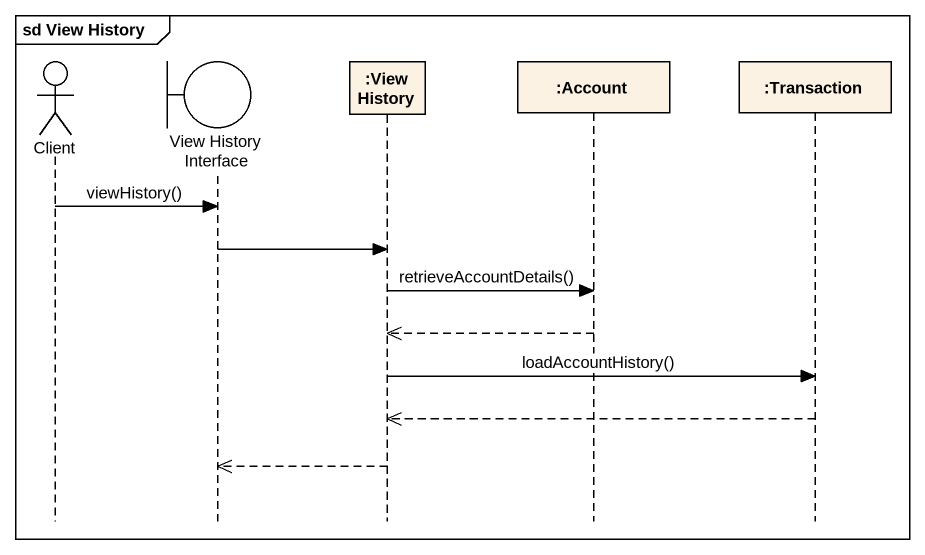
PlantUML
@startuml
mainframe sd View History
hide footbox
actor Client
boundary "View History Interface" as View_History_Interface
participant ":View History" as View_History
participant ":Account" as Account
participant ":Transaction" as Transaction

Client -> View_History_Interface : viewHistory()
View_History_Interface -> View_History
View_History -> Account : retrieveAccountDetails()
Account -->> View_History
View_History -> Transaction : loadAccountHistory()
Transaction -->> View_History
View_History -->> View_History_Interface
@enduml
